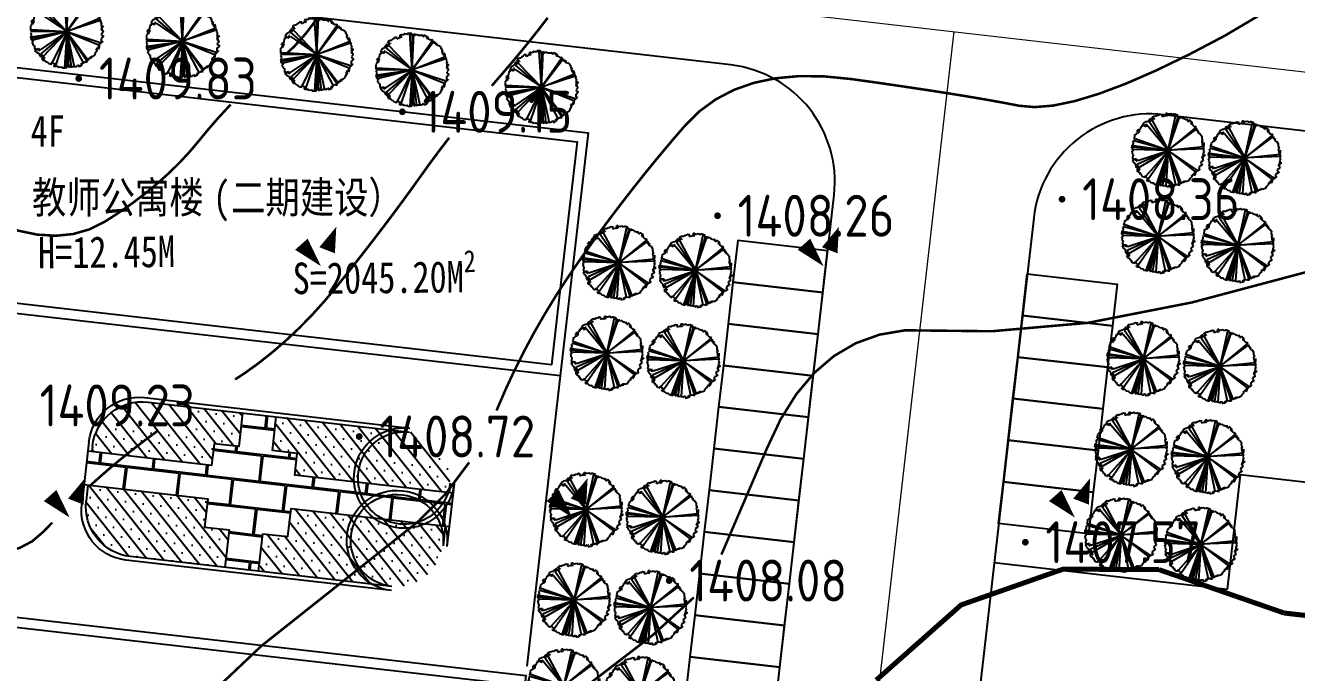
# Model space of a CAD drawing. Extents: x -2226 to 12369489, y -12501589 to 2275.
# Drawn here: x 5663888.2 to 5663964.1, y -6547785.6 to -6547747 of the extents above; entities that cross this region are included whole.
import ezdxf
from ezdxf.enums import TextEntityAlignment as Align

# ---------------------------------------------------------------- set-up
doc = ezdxf.new("R2010")
doc.units = 0
doc.header["$LTSCALE"] = 1000
doc.header["$MEASUREMENT"] = 0
doc.linetypes.add('DASHDOT2', pattern=[0.5, 0.25, -0.125, 0, -0.125])
doc.layers.get('0').update_dxf_attribs({"linetype": 'CONTINUOUS'})
for name, color, linetype in [('0-road', 33, 'CONTINUOUS'), ('0-tree', 93, 'CONTINUOUS'), ('DXPM', 7, 'CONTINUOUS'), ('PUB_TEXT', 7, 'CONTINUOUS'), ('停车位', 8, 'CONTINUOUS'), ('周边地形图', 8, 'CONTINUOUS'), ('建筑轮廓', 2, 'CONTINUOUS'), ('细线', 7, 'CONTINUOUS'), ('车行道', 5, 'CONTINUOUS')]:
    doc.layers.add(name, color=color, linetype=linetype)
doc.layers.add('道路红线', color=1, linetype='CONTINUOUS', lineweight=0)
doc.styles.add('HT', font='simhei.ttf', dxfattribs={"width": 0.8})
doc.styles.get("Standard").update_dxf_attribs({"font": 'GBENOR', "bigfont": 'GBCBIG'})

# ---------------------------------------------------------------- blocks, each defined once
blk = doc.blocks.new('gc090')
for points in [[(1.066664264448598, 1.447248345289473, 0, 1, 0), (0.5202711593830847, 0.0485314846702292, 1, 1, 0)], [(-1.015866279920209, 0.4106730617907255, 1, 0, 0), (0.1514897088177749, -0.9020290652614376, 0, 0, 0)]]:
    blk.add_lwpolyline(points, format="xyseb")
blk = doc.blocks.new('wqeqweq')
at = {"layer": '0-tree', "color": 76}
for p, q in [((163646.9273027864, -122104.0326682781), (163626.2766977856, -122207.2125553069)), ((163688.2285127876, -122042.1229255636), (163646.9273027864, -122104.0326682781)), ((163760.5069266234, -122042.1229255636), (163688.2285127876, -122042.1229255636)), ((163812.1347354591, -122021.4863446617), (163760.5069266234, -122042.1229255636)), ((163905.0637542964, -121938.9415297922), (163812.1347354591, -122021.4863446617)), ((163967.0155692982, -121938.9415297922), (163905.0637542964, -121938.9415297922)), ((164049.6205819687, -121835.7616427547), (163967.0155692982, -121907.9881671732)), ((163967.0155692982, -121907.9881671732), (163967.0155692982, -121938.9415297922)), ((164142.549600806, -121835.7616427547), (164049.6205819687, -121835.7616427547)), ((164183.8508108071, -121835.7616427547), (164142.549600806, -121835.7616427547)), ((164163.2002058068, -121856.3967149184), (164183.8508108071, -121835.7616427547)), ((164173.5268046409, -121928.6247480795), (164163.2002058068, -121856.3967149184)), ((164245.802625809, -121918.3064576286), (164173.5268046409, -121928.6247480795)), ((164266.4558234782, -121877.0332958203), (164245.802625809, -121918.3064576286)), ((164380.0354473157, -121835.7616427547), (164266.4558234782, -121877.0332958203)), ((164421.3366573162, -121680.9887947241), (164338.7342373141, -121701.6253756217)), ((164338.7342373141, -121701.6253756217), (164338.7342373141, -121784.1701904955)), ((164338.7342373141, -121784.1701904955), (164390.3594534814, -121784.1701904955)), ((164421.3366573162, -121856.3967149184), (164380.0354473157, -121835.7616427547)), ((164390.3594534814, -121784.1701904955), (164411.0100584817, -121753.2168278852)), ((164411.0100584817, -121753.2168278852), (164441.9872623171, -121815.1250618484)), ((164483.2884723181, -121701.6253756217), (164421.3366573162, -121680.9887947241)), ((164441.9872623171, -121815.1250618484), (164421.3366573162, -121825.4433523038)), ((164421.3366573162, -121825.4433523038), (164421.3366573162, -121856.3967149184)), ((164545.2428799883, -121691.3070851707), (164483.2884723181, -121701.6253756217)), ((164638.1718988256, -121629.3988512032), (164545.2428799883, -121691.3070851707)), ((164741.4275164969, -121650.0354321051), (164638.1718988256, -121629.3988512032)), ((164762.0781214977, -121680.9887947241), (164741.4275164969, -121650.0354321051)), ((164803.3793314994, -121608.7622702969), (164762.0781214977, -121680.9887947241)), ((164855.0071403344, -121598.4439798503), (164803.3793314994, -121608.7622702969)), ((164978.9107703382, -121598.4439798503), (164855.0071403344, -121598.4439798503)), ((165083.5171683241, -123762.9735811122), (164947.9361591717, -121608.7622702969)), ((164947.9361591717, -121608.7622702969), (164968.5867641726, -121650.0354321051)), ((164968.5867641726, -121650.0354321051), (165030.5385791739, -121660.3537225604)), ((165061.5157830093, -121608.7622702969), (164978.9107703382, -121598.4439798503)), ((165030.5385791739, -121660.3537225604), (165061.5157830093, -121691.3070851707)), ((165040.8651780085, -121639.7171416585), (165061.5157830093, -121608.7622702969)), ((165040.8651780085, -121691.3070851707), (165040.8651780085, -121639.7171416585)), ((165092.4929868447, -121680.9887947241), (165040.8651780085, -121691.3070851707)), ((165061.5157830093, -121691.3070851707), (165092.4929868447, -121691.3070851707)), ((165083.5171683241, -123762.9735811122), (165185.4220056814, -121629.3988512032)), ((165092.4929868447, -121691.3070851707), (165083.5171683241, -123762.9735811122)), ((166310.8968305589, -121990.532982047), (165083.5171683241, -123762.9735811122)), ((165083.5171683241, -123762.9735811122), (166383.1752443954, -122062.7595064699)), ((165123.4675980106, -121660.3537225604), (165092.4929868447, -121680.9887947241)), ((165154.444801846, -121691.3070851707), (165123.4675980106, -121660.3537225604)), ((165144.1182030114, -121732.580246979), (165154.444801846, -121691.3070851707)), ((165185.4220056814, -121629.3988512032), (165257.7004195173, -121680.9887947241)), ((165257.7004195173, -121680.9887947241), (165195.7460118466, -121701.6253756217)), ((165195.7460118466, -121701.6253756217), (165247.3738206827, -121711.943666077)), ((165247.3738206827, -121711.943666077), (165329.9788333538, -121670.6705042688)), ((165329.9788333538, -121670.6705042688), (165350.629438354, -121650.0354321051)), ((165350.629438354, -121650.0354321051), (165453.8824633576, -121701.6253756217)), ((165453.8824633576, -121701.6253756217), (165515.8368710278, -121701.6253756217)), ((165515.8368710278, -121701.6253756217), (165536.4874760281, -121701.6253756217)), ((165536.4874760281, -121701.6253756217), (165660.3936987007, -121701.6253756217)), ((165722.3455137021, -121753.2168278852), (165639.7430936999, -121680.9887947241)), ((165639.7430936999, -121680.9887947241), (165732.6721125372, -121753.2168278852)), ((165660.3936987007, -121701.6253756217), (165722.3455137021, -121753.2168278852)), ((165732.6721125372, -121753.2168278852), (165753.3227175375, -121773.8519000446)), ((165753.3227175375, -121773.8519000446), (165804.9505263737, -121773.8519000446)), ((165804.9505263737, -121773.8519000446), (165784.2973287034, -121691.3070851707)), ((165784.2973287034, -121691.3070851707), (165856.5757425399, -121711.943666077)), ((165856.5757425399, -121711.943666077), (165980.4819652126, -121773.8519000446)), ((166032.1097740482, -121897.6698767223), (165928.8541563763, -121794.4884809465)), ((165928.8541563763, -121794.4884809465), (165959.8313602118, -121877.0332958203)), ((165959.8313602118, -121877.0332958203), (166063.086977883, -121918.3064576286)), ((165980.4819652126, -121773.8519000446), (166032.1097740482, -121897.6698767223)), ((166063.086977883, -121918.3064576286), (166176.6666017211, -121980.2146915961)), ((166176.6666017211, -121980.2146915961), (166197.3172067214, -121959.5781106942)), ((166197.3172067214, -121959.5781106942), (166310.8968305589, -121990.532982047)), ((166300.5728243927, -122031.8046351127), (166228.2944105568, -121969.8964011451)), ((166228.2944105568, -121969.8964011451), (166228.2944105568, -122021.4863446617)), ((166228.2944105568, -122021.4863446617), (166310.8968305589, -122104.0326682781)), ((166331.5474355597, -122093.7143778228), (166300.5728243927, -122031.8046351127)), ((166310.8968305589, -122104.0326682781), (166434.8030532311, -122186.5774831476)), ((166465.7802570659, -122165.9409022413), (166331.5474355597, -122093.7143778228)), ((166383.1752443954, -122062.7595064699), (166383.1752443954, -122145.3043213438)), ((166383.1752443954, -122145.3043213438), (166465.7802570659, -122186.5774831476)), ((163140.9784059318, -122867.5725830315), (163120.3278009309, -122991.3890509666)), ((163244.234023603, -122805.6643490596), (163140.9784059318, -122826.2994212189)), ((163140.9784059318, -122826.2994212189), (163140.9784059318, -122867.5725830315)), ((163244.234023603, -122712.8012437348), (163192.6062147674, -122712.8012437348)), ((163192.6062147674, -122712.8012437348), (163244.234023603, -122805.6643490596)), ((163202.932813602, -122743.7546063494), (163306.1858386049, -122671.5280819266)), ((163223.5834186022, -122681.8463723819), (163202.932813602, -122743.7546063494)), ((163275.2112274384, -122578.6649766018), (163223.5834186022, -122578.6649766018)), ((163223.5834186022, -122578.6649766018), (163223.5834186022, -122681.8463723819)), ((163244.234023603, -122774.7094777067), (163244.234023603, -122712.8012437348)), ((163316.512437439, -122516.7567426386), (163275.2112274384, -122578.6649766018)), ((163306.1858386049, -122671.5280819266), (163326.8364436057, -122754.0728968004)), ((163399.1148574422, -122475.4835808304), (163316.512437439, -122516.7567426386)), ((163326.8364436057, -122754.0728968004), (163409.4414562768, -122774.7094777067)), ((163430.092061277, -122465.1652903794), (163399.1148574422, -122475.4835808304)), ((163409.4414562768, -122774.7094777067), (163450.7426662779, -122702.4829532838)), ((163450.7426662779, -122650.891501029), (163419.7654624425, -122630.2564288609)), ((163419.7654624425, -122630.2564288609), (163440.4186601116, -122712.8012437348)), ((163492.0438762789, -122351.6671128909), (163430.092061277, -122465.1652903794)), ((163440.4186601116, -122712.8012437348), (163512.6944812797, -122702.4829532838)), ((163450.7426662779, -122702.4829532838), (163450.7426662779, -122650.891501029)), ((163533.3476789483, -122269.1222980214), (163492.0438762789, -122351.6671128909)), ((163512.6944812797, -122372.3021850503), (163584.9728951157, -122331.030531989)), ((163553.9982839491, -122434.2119277648), (163512.6944812797, -122372.3021850503)), ((163512.6944812797, -122702.4829532838), (165083.5171683241, -123762.9735811122)), ((163584.9728951157, -122258.8040075661), (163533.3476789483, -122269.1222980214)), ((163533.3476789483, -122454.8485086667), (163646.9273027864, -122279.4405884724)), ((165083.5171683241, -123762.9735811122), (163533.3476789483, -122454.8485086667)), ((163584.9728951157, -122392.9387659566), (163553.9982839491, -122434.2119277648)), ((163584.9728951157, -122331.030531989), (163584.9728951157, -122258.8040075661)), ((163595.2994939508, -122361.9854033462), (163584.9728951157, -122392.9387659566)), ((163646.9273027864, -122351.6671128909), (163595.2994939508, -122361.9854033462)), ((163626.2766977856, -122207.2125553069), (163646.9273027864, -122165.9409022413)), ((163646.9273027864, -122165.9409022413), (163708.8791177878, -122176.2591926967)), ((163646.9273027864, -122279.4405884724), (165083.5171683241, -123762.9735811122)), ((163729.5297227881, -122289.7573701808), (163646.9273027864, -122351.6671128909)), ((163760.5069266234, -122227.8491362132), (163657.2513089521, -122238.1674266642)), ((163657.2513089521, -122238.1674266642), (163657.2513089521, -122269.1222980214)), ((163657.2513089521, -122269.1222980214), (163657.2513089521, -122289.7573701808)), ((163657.2513089521, -122289.7573701808), (163729.5297227881, -122289.7573701808)), ((163708.8791177878, -122176.2591926967), (163770.833525458, -122186.5774831476)), ((163770.833525458, -122186.5774831476), (163760.5069266234, -122227.8491362132)), ((166434.8030532311, -122186.5774831476), (166527.7320720678, -122279.4405884724)), ((166486.4308620673, -122196.894264856), (166465.7802570659, -122165.9409022413)), ((166465.7802570659, -122186.5774831476), (166558.7092759032, -122248.4857171151)), ((166569.0332820689, -122217.5308457623), (166486.4308620673, -122196.894264856)), ((166527.7320720678, -122279.4405884724), (166600.0104859043, -122310.3939510871)), ((166558.7092759032, -122248.4857171151), (166569.0332820689, -122217.5308457623)), ((166600.0104859043, -122310.3939510871), (166630.9876897396, -122289.7573701808)), ((166630.9876897396, -122289.7573701808), (166775.544517412, -122403.2570564075)), ((166775.544517412, -122403.2570564075), (166806.5191285785, -122527.0750330895)), ((166806.5191285785, -122527.0750330895), (166909.7747462504, -122692.1646628328)), ((166909.7747462504, -122692.1646628328), (166858.1469374142, -122671.5280819266)), ((166858.1469374142, -122671.5280819266), (166858.1469374142, -122692.1646628328)), ((166858.1469374142, -122692.1646628328), (166899.4481474152, -122795.3460586086)), ((166899.4481474152, -122795.3460586086), (166920.098752416, -122815.9811307679)), ((166920.098752416, -122815.9811307679), (166982.0531600863, -122754.0728968004)), ((166971.7265612522, -122898.5259456418), (166930.4253512507, -122785.0277681576)), ((167044.0049750882, -122970.7539788029), (166971.7265612522, -122898.5259456418)), ((166982.0531600863, -122754.0728968004), (167013.0277712534, -122805.6643490596)), ((167013.0277712534, -122805.6643490596), (167033.6809689225, -122877.8908734781)), ((167033.6809689225, -122877.8908734781), (167044.0049750882, -123001.7073414132)), ((162996.4215782588, -123362.8414722614), (162893.1685532563, -123476.3411584881)), ((162893.1685532563, -123476.3411584881), (162924.1431644229, -123507.296029841)), ((162924.1431644229, -123507.296029841), (162924.1431644229, -123631.1124977804)), ((162924.1431644229, -123631.1124977804), (162924.1431644229, -123703.3390222033)), ((162924.1431644229, -123703.3390222033), (162986.0975720931, -123641.4307882314)), ((162996.4215782588, -123115.2070276486), (162975.7709732585, -123208.0701329691)), ((162975.7709732585, -123208.0701329691), (162986.0975720931, -123177.1152616118)), ((163017.0721832596, -123269.9783669366), (162975.7709732585, -123321.5698191958)), ((162975.7709732585, -123321.5698191958), (162996.4215782588, -123362.8414722614)), ((162986.0975720931, -123177.1152616118), (163161.6290109326, -123135.8436085462)), ((162986.0975720931, -123641.4307882314), (165083.5171683241, -123762.9735811122)), ((163120.3278009309, -123032.6622127748), (162996.4215782588, -123115.2070276486)), ((163048.0493870944, -123352.5231818104), (163017.0721832596, -123269.9783669366)), ((163161.6290109326, -123135.8436085462), (163037.7253809288, -123166.7969711608)), ((163037.7253809288, -123166.7969711608), (163110.0012020963, -123208.0701329691)), ((163058.375985929, -123259.6600764856), (163048.0493870944, -123352.5231818104)), ((163099.6771959306, -123239.0250043263), (163058.375985929, -123239.0250043263)), ((163058.375985929, -123239.0250043263), (163058.375985929, -123259.6600764856)), ((163110.0012020963, -123208.0701329691), (163099.6771959306, -123239.0250043263)), ((163120.3278009309, -122991.3890509666), (163120.3278009309, -123032.6622127748)), ((165083.5171683241, -123762.9735811122), (167044.0049750882, -122970.7539788029)), ((167147.2605927601, -123084.252156287), (165083.5171683241, -123762.9735811122)), ((167044.0049750882, -123001.7073414132), (167064.655580089, -123084.252156287)), ((167064.655580089, -123084.252156287), (167126.6099877593, -123094.570446738)), ((167126.6099877593, -123104.8887371933), (167085.3061850898, -123197.7518425181)), ((167085.3061850898, -123197.7518425181), (167126.6099877593, -123228.706713871)), ((167126.6099877593, -123094.570446738), (167147.2605927601, -123084.252156287)), ((167126.6099877593, -123228.706713871), (167167.9111977608, -123249.3417860303)), ((167167.9111977608, -123249.3417860303), (167136.9339939255, -123373.1597627167)), ((167136.9339939255, -123373.1597627167), (167157.5845989263, -123424.749706229)), ((167167.9111977608, -123538.24939246), (167136.9339939255, -123662.0673691377)), ((167136.9339939255, -123662.0673691377), (167167.9111977608, -123672.3856595887)), ((167157.5845989263, -123424.749706229), (167167.9111977608, -123538.24939246)), ((167281.4908215979, -123445.3862871352), (167167.9111977608, -123589.8408447148)), ((167167.9111977608, -123672.3856595887), (167178.2377965949, -123558.8859733619)), ((167167.9111977608, -123589.8408447148), (167188.5618027611, -123672.3856595887)), ((167178.2377965949, -123455.7045775862), (167281.4908215979, -123445.3862871352)), ((167178.2377965949, -123558.8859733619), (167178.2377965949, -123455.7045775862)), ((167188.5618027611, -123672.3856595887), (167260.8402165976, -123796.2021275281)), ((162893.1685532563, -123837.475289332), (162934.4697632575, -123878.7469423976)), ((162955.1203682577, -124095.4280244001), (162913.8191582566, -124064.4731530428)), ((162913.8191582566, -124064.4731530428), (162934.4697632575, -124157.3362583676)), ((162934.4697632575, -123878.7469423976), (162965.4469670928, -123950.9749755631)), ((162934.4697632575, -124157.3362583676), (162944.7937694231, -124250.1993636924)), ((162955.1203682577, -123785.8838370728), (162944.7937694231, -123754.9304744581)), ((162955.1203682577, -124023.2014999816), (162944.7937694231, -124074.7914434982)), ((162944.7937694231, -124074.7914434982), (162975.7709732585, -124074.7914434982)), ((162944.7937694231, -124250.1993636924), (163017.0721832596, -124260.5176541434)), ((165083.5171683241, -123762.9735811122), (162955.1203682577, -123785.8838370728)), ((165083.5171683241, -123762.9735811122), (162955.1203682577, -124188.2911297249)), ((162965.4469670928, -123950.9749755631), (162955.1203682577, -123992.2466286243)), ((162955.1203682577, -123992.2466286243), (162955.1203682577, -124023.2014999816)), ((162955.1203682577, -124147.0179679167), (162955.1203682577, -124095.4280244001)), ((162955.1203682577, -124188.2911297249), (162955.1203682577, -124147.0179679167)), ((162975.7709732585, -124074.7914434982), (165083.5171683241, -123762.9735811122)), ((163027.3987820942, -124384.3356308254), (162996.4215782588, -124404.9707029848)), ((162996.4215782588, -124404.9707029848), (163058.375985929, -124487.5155178586)), ((163017.0721832596, -124260.5176541434), (163079.0265909298, -124281.1542350497)), ((163058.375985929, -124394.6524125338), (163027.3987820942, -124384.3356308254)), ((163089.3505970956, -124291.4725255006), (163048.0493870944, -124301.790815956)), ((163048.0493870944, -124301.790815956), (163058.375985929, -124394.6524125338)), ((165040.5877624735, -123787.6128560634), (163064.9665493835, -124290.4782641464)), ((163079.0265909298, -124281.1542350497), (163089.3505970956, -124291.4725255006)), ((163512.6944812797, -124848.651157445), (165083.5171683241, -123788.1605296166)), ((165083.5171683241, -123788.1605296166), (163533.3476789483, -125096.2856020622)), ((163646.9273027864, -125271.6935222564), (165083.5171683241, -123788.1605296166)), ((165105.8193031917, -123778.2993881646), (164211.1982786724, -125622.1397207195)), ((165077.8625582167, -123824.8622014307), (164425.5341876996, -125733.8877568214)), ((165083.5171683241, -123788.1605296166), (164947.9361591717, -125942.3718404319)), ((165092.4929868447, -125859.8270255581), (165083.5171683241, -123788.1605296166)), ((165083.5171683241, -123788.1605296166), (165185.4220056814, -125921.7352595256)), ((166310.8968305589, -125560.6011286818), (165083.5171683241, -123788.1605296166)), ((165083.5171683241, -123788.1605296166), (166383.1752443954, -125488.3746042589)), ((167147.2605927601, -124466.8819544418), (165083.5171683241, -123788.1605296166)), ((165083.5171683241, -123788.1605296166), (167044.0049750882, -124580.380131926)), ((165087.1806089854, -123778.2993881646), (165534.4911212447, -125864.2612199739)), ((165087.1806089854, -123796.9248152196), (166056.3538176588, -125631.4531886182)), ((165087.1806089854, -123806.2367743714), (165338.793906424, -125882.8851382906)), ((167136.9339939255, -124446.243864793), (167095.6327839244, -124425.6072838911)), ((167095.6327839244, -124425.6072838911), (167095.6327839244, -124487.5155178586)), ((167167.9111977608, -124167.6545488229), (167136.9339939255, -124177.9728392695)), ((167136.9339939255, -124177.9728392695), (167136.9339939255, -124343.0624690172)), ((167136.9339939255, -124343.0624690172), (167157.5845989263, -124343.0624690172)), ((167178.2377965949, -124415.2889934401), (167136.9339939255, -124446.243864793)), ((167260.8402165976, -123796.2021275281), (167157.5845989263, -123889.0652328486)), ((167157.5845989263, -123889.0652328486), (167167.9111977608, -123992.2466286243)), ((167157.5845989263, -124343.0624690172), (167219.5390065965, -124312.10759766)), ((167167.9111977608, -123992.2466286243), (167260.8402165976, -124012.8832095262)), ((167260.8402165976, -124085.1097339491), (167167.9111977608, -124167.6545488229)), ((167219.5390065965, -124312.10759766), (167178.2377965949, -124415.2889934401)), ((167260.8402165976, -124012.8832095262), (167260.8402165976, -124085.1097339491)), ((163058.375985929, -124487.5155178586), (163068.6999920953, -124570.0603327281)), ((163068.6999920953, -124570.0603327281), (163099.6771959306, -124570.0603327281)), ((163099.6771959306, -124570.0603327281), (163140.9784059318, -124601.0152040853)), ((163140.9784059318, -124601.0152040853), (163151.3050047658, -124642.2883658935)), ((163151.3050047658, -124642.2883658935), (163151.3050047658, -124735.1514712183)), ((163151.3050047658, -124735.1514712183), (163161.6290109326, -124817.6962860878)), ((163161.6290109326, -124817.6962860878), (163357.8136474406, -124807.3779956368)), ((163223.5834186022, -124869.287738347), (163202.932813602, -124807.3795043794)), ((163202.932813602, -124807.3795043794), (163306.1858386049, -124879.6060288023)), ((163223.5834186022, -124972.4691341271), (163223.5834186022, -124869.287738347)), ((163275.2112274384, -124972.4691341271), (163223.5834186022, -124972.4691341271)), ((163316.512437439, -125034.3773680903), (163275.2112274384, -124972.4691341271)), ((163306.1858386049, -124879.6060288023), (163326.8364436057, -124797.0612139284)), ((163399.1148574422, -125075.6505298985), (163316.512437439, -125034.3773680903)), ((163326.8364436057, -124797.0612139284), (163409.4414562768, -124776.4246330222)), ((163357.8136474406, -124807.3779956368), (163337.1630424403, -124879.6045200597)), ((163430.092061277, -125085.9688203494), (163399.1148574422, -125075.6505298985)), ((163409.4414562768, -124776.4246330222), (163450.7426662779, -124848.651157445)), ((163419.7654624425, -124920.8776818679), (163440.4186601116, -124838.3328669941)), ((163450.7426662779, -124900.2426096998), (163419.7654624425, -124920.8776818679)), ((163492.0438762789, -125199.4669978379), (163430.092061277, -125085.9688203494)), ((163440.4186601116, -124838.3328669941), (163512.6944812797, -124848.651157445)), ((163450.7426662779, -124848.651157445), (163450.7426662779, -124900.2426096998)), ((163553.9982839491, -125116.9221829641), (163512.6944812797, -125178.8319256742)), ((163512.6944812797, -125178.8319256742), (163584.9728951157, -125220.1035787398)), ((163533.3476789483, -125096.2856020622), (163646.9273027864, -125271.6935222564)), ((163584.9728951157, -125158.1953447723), (163553.9982839491, -125116.9221829641)), ((163595.2994939508, -125189.1487073826), (163584.9728951157, -125158.1953447723)), ((163646.9273027864, -125199.4669978379), (163595.2994939508, -125189.1487073826)), ((166630.9876897396, -125261.376740548), (166775.544517412, -125147.8770543213)), ((166775.544517412, -125147.8770543213), (166806.5191285785, -125024.0590776393)), ((166806.5191285785, -125024.0590776393), (166909.7747462504, -124858.969447896)), ((166858.1469374142, -124858.969447896), (166899.4481474152, -124755.7880521202)), ((166909.7747462504, -124858.969447896), (166858.1469374142, -124879.6060288023)), ((166858.1469374142, -124879.6060288023), (166858.1469374142, -124858.969447896)), ((166899.4481474152, -124755.7880521202), (166920.098752416, -124735.1529799609)), ((166920.098752416, -124735.1529799609), (166982.0531600863, -124797.0612139284)), ((166971.7265612522, -124652.608165087), (166930.4253512507, -124766.1063425712)), ((167044.0049750882, -124580.380131926), (166971.7265612522, -124652.608165087)), ((166982.0531600863, -124797.0612139284), (167013.0277712534, -124745.4697616693)), ((167013.0277712534, -124745.4697616693), (167033.6809689225, -124673.2432372508)), ((167033.6809689225, -124673.2432372508), (167044.0049750882, -124549.4267693157)), ((167044.0049750882, -124549.4267693157), (167064.655580089, -124466.8819544418)), ((167064.655580089, -124466.8819544418), (167126.6099877593, -124456.5636639909)), ((167126.6099877593, -124456.5636639909), (167147.2605927601, -124466.8819544418)), ((163533.3476789483, -125282.0118127074), (163492.0438762789, -125199.4669978379)), ((163584.9728951157, -125292.3301031627), (163533.3476789483, -125282.0118127074)), ((163584.9728951157, -125220.1035787398), (163584.9728951157, -125292.3301031627)), ((163646.9273027864, -125447.1014424507), (163626.2766977856, -125343.9215554219)), ((163626.2766977856, -125343.9215554219), (163646.9273027864, -125385.1932084875)), ((163729.5297227881, -125261.376740548), (163646.9273027864, -125199.4669978379)), ((163646.9273027864, -125385.1932084875), (163708.8791177878, -125374.8749180322)), ((163688.2285127876, -125509.0111851652), (163646.9273027864, -125447.1014424507)), ((163657.2513089521, -125282.0118127074), (163657.2513089521, -125261.376740548)), ((163657.2513089521, -125261.376740548), (163729.5297227881, -125261.376740548)), ((163657.2513089521, -125312.9666840646), (163657.2513089521, -125282.0118127074)), ((163760.5069266234, -125323.2849745156), (163657.2513089521, -125312.9666840646)), ((163760.5069266234, -125509.0111851652), (163688.2285127876, -125509.0111851652)), ((163708.8791177878, -125374.8749180322), (163770.833525458, -125364.5566275812)), ((163770.833525458, -125364.5566275812), (163760.5069266234, -125323.2849745156)), ((163812.1347354591, -125529.6477660671), (163760.5069266234, -125509.0111851652)), ((163905.0637542964, -125612.1925809366), (163812.1347354591, -125529.6477660671)), ((163967.0155692982, -125612.1925809366), (163905.0637542964, -125612.1925809366)), ((163967.0155692982, -125643.1459435556), (163967.0155692982, -125612.1925809366)), ((164049.6205819687, -125715.3724679741), (163967.0155692982, -125643.1459435556)), ((164142.549600806, -125715.3724679741), (164049.6205819687, -125715.3724679741)), ((164183.8508108071, -125715.3724679741), (164142.549600806, -125715.3724679741)), ((164173.5268046409, -125622.5093626493), (164163.2002058068, -125694.7373958104)), ((164163.2002058068, -125694.7373958104), (164183.8508108071, -125715.3724679741)), ((164245.802625809, -125632.8276531003), (164173.5268046409, -125622.5093626493)), ((164266.4558234782, -125674.1008149085), (164245.802625809, -125632.8276531003)), ((164380.0354473157, -125715.3724679741), (164266.4558234782, -125674.1008149085)), ((164338.7342373141, -125849.5087351071), (164338.7342373141, -125766.9639202333)), ((164338.7342373141, -125766.9639202333), (164390.3594534814, -125766.9639202333)), ((164421.3366573162, -125870.1453160047), (164338.7342373141, -125849.5087351071)), ((164421.3366573162, -125694.7373958104), (164380.0354473157, -125715.3724679741)), ((164390.3594534814, -125766.9639202333), (164411.0100584817, -125797.9172828436)), ((164411.0100584817, -125797.9172828436), (164441.9872623171, -125736.0090488804)), ((164421.3366573162, -125725.6907584251), (164421.3366573162, -125694.7373958104)), ((164441.9872623171, -125736.0090488804), (164421.3366573162, -125725.6907584251)), ((164483.2884723181, -125849.5087351071), (164421.3366573162, -125870.1453160047)), ((164545.2428799883, -125859.8270255581), (164483.2884723181, -125849.5087351071)), ((164638.1718988256, -125921.7352595256), (164545.2428799883, -125859.8270255581)), ((164741.4275164969, -125901.0986786237), (164638.1718988256, -125921.7352595256)), ((164762.0781214977, -125870.1453160047), (164741.4275164969, -125901.0986786237)), ((164803.3793314994, -125942.3718404319), (164762.0781214977, -125870.1453160047)), ((164855.0071403344, -125952.6901308785), (164803.3793314994, -125942.3718404319)), ((164947.9361591717, -125942.3718404319), (164968.5867641726, -125901.0986786237)), ((164968.5867641726, -125901.0986786237), (165030.5385791739, -125890.7803881684)), ((165061.5157830093, -125942.3718404319), (164978.9107703382, -125952.6901308785)), ((165030.5385791739, -125890.7803881684), (165061.5157830093, -125859.8270255581)), ((165092.4929868447, -125870.1453160047), (165040.8651780085, -125859.8270255581)), ((165040.8651780085, -125859.8270255581), (165040.8651780085, -125911.4169690703)), ((165040.8651780085, -125911.4169690703), (165061.5157830093, -125942.3718404319)), ((165061.5157830093, -125859.8270255581), (165092.4929868447, -125859.8270255581)), ((165123.4675980106, -125890.7803881684), (165092.4929868447, -125870.1453160047)), ((165154.444801846, -125859.8270255581), (165123.4675980106, -125890.7803881684)), ((165144.1182030114, -125818.5538637499), (165154.444801846, -125859.8270255581)), ((165185.4220056814, -125921.7352595256), (165257.7004195173, -125870.1453160047)), ((165195.7460118466, -125849.5087351071), (165247.3738206827, -125839.1904446518)), ((165257.7004195173, -125870.1453160047), (165195.7460118466, -125849.5087351071)), ((165247.3738206827, -125839.1904446518), (165329.9788333538, -125880.46360646)), ((165329.9788333538, -125880.46360646), (165350.629438354, -125901.0986786237)), ((165350.629438354, -125901.0986786237), (165453.8824633576, -125849.5087351071)), ((165453.8824633576, -125849.5087351071), (165515.8368710278, -125849.5087351071)), ((165515.8368710278, -125849.5087351071), (165536.4874760281, -125849.5087351071)), ((165536.4874760281, -125849.5087351071), (165660.3936987007, -125849.5087351071)), ((165722.3455137021, -125797.9172828436), (165639.7430936999, -125870.1453160047)), ((165639.7430936999, -125870.1453160047), (165732.6721125372, -125797.9172828436)), ((165660.3936987007, -125849.5087351071), (165722.3455137021, -125797.9172828436)), ((165732.6721125372, -125797.9172828436), (165753.3227175375, -125777.2822106842)), ((165753.3227175375, -125777.2822106842), (165804.9505263737, -125777.2822106842)), ((165804.9505263737, -125777.2822106842), (165784.2973287034, -125859.8270255581)), ((165784.2973287034, -125859.8270255581), (165856.5757425399, -125839.1904446518)), ((165856.5757425399, -125839.1904446518), (165980.4819652126, -125777.2822106842)), ((166032.1097740482, -125653.4642340066), (165928.8541563763, -125756.6456297823)), ((165928.8541563763, -125756.6456297823), (165959.8313602118, -125674.1008149085)), ((165959.8313602118, -125674.1008149085), (166063.086977883, -125632.8276531003)), ((165980.4819652126, -125777.2822106842), (166032.1097740482, -125653.4642340066)), ((166063.086977883, -125632.8276531003), (166176.6666017211, -125570.9194191327)), ((166176.6666017211, -125570.9194191327), (166197.3172067214, -125591.5560000347)), ((166197.3172067214, -125591.5560000347), (166310.8968305589, -125560.6011286818)), ((166228.2944105568, -125529.6477660671), (166310.8968305589, -125447.1014424507)), ((166300.5728243927, -125519.3294756162), (166228.2944105568, -125581.2377095837)), ((166228.2944105568, -125581.2377095837), (166228.2944105568, -125529.6477660671)), ((166331.5474355597, -125457.419732906), (166300.5728243927, -125519.3294756162)), ((166310.8968305589, -125447.1014424507), (166434.8030532311, -125364.5566275812)), ((166465.7802570659, -125385.1932084875), (166331.5474355597, -125457.419732906)), ((166383.1752443954, -125405.8297893851), (166465.7802570659, -125364.5566275812)), ((166383.1752443954, -125488.3746042589), (166383.1752443954, -125405.8297893851)), ((166434.8030532311, -125364.5566275812), (166527.7320720678, -125271.6935222564)), ((166465.7802570659, -125364.5566275812), (166558.7092759032, -125302.6483936137)), ((166486.4308620673, -125354.2398458728), (166465.7802570659, -125385.1932084875)), ((166569.0332820689, -125333.6032649666), (166486.4308620673, -125354.2398458728)), ((166527.7320720678, -125271.6935222564), (166600.0104859043, -125240.7401596418)), ((166558.7092759032, -125302.6483936137), (166569.0332820689, -125333.6032649666)), ((166600.0104859043, -125240.7401596418), (166630.9876897396, -125261.376740548)), ((164978.9107703382, -125952.6901308785), (164855.0071403344, -125952.6901308785))]:
    blk.add_line(p, q, dxfattribs=at)
for centre, radius in [((165068.544507448, -123731.7380836411), 75.07916482772126), ((165077.8625582167, -123768.9874290041), 85.85817349985658), ((165055.9778429865, -123786.79511759), 34.94139404797555), ((165105.8193031917, -123778.2993881646), 75.1199433496623), ((165083.0297466368, -123766.5206349007), 42.83945055427304)]:
    blk.add_circle(centre, radius, dxfattribs=at)
blk = doc.blocks.new('sdfasdfasddsdds')
at = {"layer": 'DXPM'}
h = blk.add_hatch(dxfattribs=at)
h.set_pattern_fill('SACNCR', color=60, scale=7999.999999999999, angle=-6.548838494753804, style=0)
h.set_pattern_definition([(38.45116150524619, (-946502002.2594559, -4490794054.68211), (-466.3854909122812, 587.3538744798662), []), (38.45116150524619, (-946501475.3897712, -4490794115.166302), (-466.3854909122812, 587.3538744798662), [0, -750])])
edge = h.paths.add_edge_path()
edge.add_line((6282702.659023867, -5411255.012252362), (6274745.948358594, -5410341.58863232))
edge.add_arc((6274431.170122235, -5413083.579635347), 2759.999999776482, 83.45116151249631, 173.4504833970743)
edge.add_line((6271689.182844997, -5412768.768945659), (6271624.1534641, -5413335.171998622))
edge.add_line((6271624.153464098, -5413335.171998629), (6280832.649333517, -5414392.299498082))
edge.add_line((6280832.649333517, -5414392.299498082), (6280981.479839793, -5413095.856918543))
edge.add_line((6280981.479839793, -5413095.856918543), (6282471.692341422, -5413266.932047189))
edge.add_line((6282471.692341424, -5413266.932047189), (6282702.659023869, -5411255.012252362))
edge = h.paths.add_edge_path()
edge.add_line((6281901.441912607, -5418234.307052064), (6280411.22941092, -5418063.231923411))
edge.add_line((6280411.229410921, -5418063.231923411), (6280604.549161858, -5416379.249500387))
edge.add_line((6280604.549161856, -5416379.249500395), (6271396.029776681, -5415322.119301353))
edge.add_line((6271396.029776682, -5415322.119301353), (6271260.310312985, -5416504.229872724))
edge.add_arc((6274002.297590503, -5416819.040561507), 2760.000000027979, 173.450483416408, 263.4511615040378)
edge.add_line((6273687.519353795, -5419561.03156448), (6281644.274228077, -5420474.460261554))
edge.add_line((6281644.274228076, -5420474.460261554), (6281901.441912606, -5418234.307052064))
h = blk.add_hatch(dxfattribs=at)
h.set_pattern_fill('AR-B816C', color=8, scale=200, angle=-6.548838494753804, style=0)
h.set_pattern_definition([(353.4511615052462, (0, 0), (1772.040139097197, 1407.079864623322), [3124.999999999999, -74.99999999999997]), (353.4511615052462, (-1581.006245427278, 256.9907623241374), (1772.040139097197, 1407.079864623322), [3124.999999999999, -74.99999999999997]), (83.45116150524619, (0, 0), (-1407.079864623321, 1772.040139097197), [-1675, 1525]), (83.45116150524619, (-74.51062508719966, 8.553756432981459), (-1407.079864623321, 1772.040139097197), [-1675, 1525])])
h.paths.add_polyline_path([(6285761.792542974, -5414958.16094922), (6285910.62304925, -5413661.718369679), (6284420.410547565, -5413490.643241026), (6284651.377229845, -5411478.723447635), (6282664.427227509, -5411250.62327617), (6282433.460545239, -5413262.543069481), (6280943.248043437, -5413091.467940815), (6280794.417537163, -5414387.910520355), (6271347.487667636, -5413303.411000336), (6271119.363980239, -5415290.358303062), (6280566.317365614, -5416374.86052268), (6280372.997614681, -5418058.842945697), (6281863.210116426, -5418229.918074355), (6281606.042431932, -5420470.071284019), (6283592.992434252, -5420698.171455609), (6283850.160118748, -5418458.018245902), (6285340.372620493, -5418629.093374562), (6285533.692371428, -5416945.110951546), (6292922.827436666, -5417793.377377334), (6293150.927608072, -5415806.427374993)])
at = {"layer": 'DXPM', "true_color": 0xa115b7}
h = blk.add_hatch(dxfattribs=at)
h.set_pattern_fill('SACNCR', color=202, scale=7999.999999999999, angle=-6.548838494753804, style=0)
h.set_pattern_definition([(38.45116150524619, (0, 0), (-466.3854909122812, 587.3538744798661), []), (38.45116150524619, (526.8696847923945, -60.4841920244483), (-466.3854909122812, 587.3538744798661), [0, -749.9999999999999])])
h.paths.add_polyline_path([(6290311.865792841, -5412128.542723542), (6284651.377229845, -5411478.723447634), (6284420.410547564, -5413490.643241026), (6285910.623049251, -5413661.71836968), (6285761.792542974, -5414958.16094922), (6292912.493607794, -5415779.055354395), (6292950.140539158, -5415451.117984152, 0.4142135623645905)])
h.paths.add_polyline_path([(6292576.056258337, -5418709.715985527), (6292684.393436389, -5417766.005356737), (6285533.692371427, -5416945.110951546), (6285340.372620493, -5418629.093374562), (6283850.160118749, -5418458.018245902), (6283592.992434253, -5420698.171455607), (6289253.480997442, -5421347.990731901, 0.4142135624000856)])
at = {"layer": 'DXPM', "color": 42, "elevation": 1400702, "flags": 128}
for points in [[(6282433.460545239, -5413262.543069481), (6282664.427227472, -5411250.623276505)], [(6284420.410547565, -5413490.643241027), (6284651.377229798, -5411478.723448051)], [(6271347.487667636, -5413303.411000336), (6280794.417537161, -5414387.910520354), (6280943.248043437, -5413091.467940815), (6282433.460545239, -5413262.543069481)], [(6284420.410547565, -5413490.643241027), (6285910.623049251, -5413661.71836968), (6285761.792542974, -5414958.16094922), (6293150.927608072, -5415806.427374993)], [(6281863.210116425, -5418229.918074355), (6280372.997614679, -5418058.842945696), (6280566.317365614, -5416374.86052268), (6271119.363980238, -5415290.358303062)], [(6292922.827436666, -5417793.377377334), (6285533.692371427, -5416945.110951546), (6285340.372620492, -5418629.093374562), (6283850.160118748, -5418458.018245902)], [(6281606.042431952, -5420470.071283852), (6281863.210116425, -5418229.918074355)], [(6283592.992434277, -5420698.171455398), (6283850.160118748, -5418458.018245902)]]:
    blk.add_lwpolyline(points, dxfattribs=at)
at = {"layer": '细线', "color": 0, "ltscale": 0.9}
blk.add_line((6271650.951048757, -5412764.379967944, 1400702), (6271585.921667865, -5413330.783020915, 1400702), dxfattribs=at)
at = {"layer": '细线', "color": 62, "ltscale": 0.9}
blk.add_line((6271357.797980528, -5415317.730323648, 1400702), (6271222.078516803, -5416499.840895008, 1400702), dxfattribs=at)
at = {"layer": '细线', "color": 62, "ltscale": 0.9, "elevation": 1400702}
for points in [[(6290311.865792841, -5412128.542723542), (6274707.6488719, -5410337.191883799)], [(6290577.671813667, -5411917.480742936), (6274735.020892511, -5410098.757883298)], [(6271412.517372454, -5412737.005126142), (6270983.644840384, -5416472.466053194)], [(6273649.16738456, -5419556.628791007), (6289253.480997442, -5421347.990731901)], [(6273621.86311807, -5419795.070569639), (6289464.542977226, -5421613.796752681)]]:
    blk.add_lwpolyline(points, dxfattribs=at)
at = {"layer": '细线', "color": 62}
for points in [[(6292950.140539158, -5415451.117984152, 0.4142135623645905), (6290311.865792841, -5412128.542723542, 0.4142135623645905)], [(6293215.946560109, -5415240.05600356, 0.4142135623768507), (6290577.671813667, -5411917.480742936, 0.4142135623768507)], [(6289253.480997442, -5421347.990731901, 0.4142135624000855), (6292576.056258337, -5418709.715985527, 0.4142135624000855)], [(6289464.542977226, -5421613.796752681, 0.4142135623938702), (6292787.118238057, -5418975.522006301, 0.4142135623938702)]]:
    blk.add_lwpolyline(points, format="xyb", dxfattribs=at)
at = {"layer": '细线', "color": 62, "elevation": 1400702}
blk.add_lwpolyline([(6293215.946560109, -5415240.05600356), (6292787.118238057, -5418975.522006301)], dxfattribs=at)
at = {"layer": '细线', "color": 7, "elevation": 1400702}
for points in [[(6292950.140539158, -5415451.117984152), (6292912.493607794, -5415779.055354395)], [(6292684.393436389, -5417766.005356736), (6292576.056258337, -5418709.715985527)]]:
    blk.add_lwpolyline(points, dxfattribs=at)
at = {"layer": '细线', "color": 62, "ltscale": 0.9}
for centre, radius, start, end in [((6274392.938326281, -5413079.190657665, 1400702), 3000, 83.45116150463684, 173.4504833924296), ((6274392.938326281, -5413079.190657665, 1400702), 2759.999999999999, 83.45116150463684, 173.4504833924296), ((6273964.065794212, -5416814.651584717, 1400702), 3000, 173.4504833924296, 263.4511615046368), ((6273964.065794212, -5416814.651584717, 1400702), 2759.999999999999, 173.4504833924296, 263.4511615046368)]:
    blk.add_arc(centre, radius, start, end, dxfattribs=at)

msp = doc.modelspace()

# ---------------------------------------------------------------- linework, layer by layer
at = {"color": 7}
msp.add_lwpolyline([(5663920.11976685, -6547767.878594209), (5663918.13052532, -6547785.206610397)], dxfattribs=at)
at = {"layer": '0-road', "linetype": 'Continuous', "ltscale": 5}
msp.add_line((5663959.926155202, -6547780.621664732), (5663946.017505186, -6547779.024963532), dxfattribs=at)
msp.add_lwpolyline([(5663964.684719796, -6547774.242757065), (5663960.710819792, -6547773.786556723), (5663959.926155202, -6547780.621664732)], dxfattribs=at)
at = {"layer": '停车位', "color": 8}
for points in [[(5663936.075618244, -6547760.410476346), (5663930.710853238, -6547759.794605883), (5663930.425728023, -6547762.278293385), (5663935.79049303, -6547762.894163848)], [(5663935.79049303, -6547762.894163848), (5663930.425728023, -6547762.278293385), (5663930.140602809, -6547764.761980888), (5663935.505367815, -6547765.377851351)], [(5663947.997318259, -6547761.779077373), (5663953.362083265, -6547762.394947836), (5663953.07695805, -6547764.878635339), (5663947.712193044, -6547764.262764877)], [(5663947.712193044, -6547764.262764877), (5663953.07695805, -6547764.878635339), (5663952.791832836, -6547767.362322842), (5663947.427067829, -6547766.746452379)], [(5663935.505367815, -6547765.377851351), (5663930.140602809, -6547764.761980888), (5663929.855477595, -6547767.245668392), (5663935.220242601, -6547767.861538854)], [(5663947.427067829, -6547766.746452379), (5663952.791832836, -6547767.362322842), (5663952.506707622, -6547769.846010345), (5663947.141942616, -6547769.230139882)], [(5663935.220242601, -6547767.861538854), (5663929.855477595, -6547767.245668392), (5663929.570352381, -6547769.729355894), (5663934.935117387, -6547770.345226357)], [(5663934.935117387, -6547770.345226357), (5663929.570352381, -6547769.729355894), (5663929.285227166, -6547772.213043397), (5663934.649992173, -6547772.82891386)], [(5663934.935117387, -6547770.345226357), (5663929.570352381, -6547769.729355894), (5663929.285227166, -6547772.213043397), (5663934.649992173, -6547772.82891386)], [(5663947.141942616, -6547769.230139882), (5663952.506707622, -6547769.846010345), (5663952.221582407, -6547772.329697848), (5663946.856817401, -6547771.713827386)], [(5663934.649992173, -6547772.82891386), (5663929.285227166, -6547772.213043397), (5663929.000101952, -6547774.6967309), (5663934.364866959, -6547775.312601362)], [(5663946.856817401, -6547771.713827386), (5663952.221582407, -6547772.329697848), (5663951.936457193, -6547774.813385351), (5663946.571692187, -6547774.197514888)], [(5663946.856817401, -6547771.713827386), (5663952.221582407, -6547772.329697848), (5663951.936457193, -6547774.813385351), (5663946.571692187, -6547774.197514888)], [(5663946.571692187, -6547774.197514888), (5663951.936457193, -6547774.813385351), (5663951.651331979, -6547777.297072854), (5663946.286566973, -6547776.681202391)], [(5663934.364866959, -6547775.312601362), (5663929.000101952, -6547774.6967309), (5663928.714976738, -6547777.180418403), (5663934.079741744, -6547777.796288866)], [(5663934.079741744, -6547777.796288866), (5663928.714976738, -6547777.180418403), (5663928.429851524, -6547779.664105906), (5663933.79461653, -6547780.279976369)], [(5663933.79461653, -6547780.279976369), (5663928.429851524, -6547779.664105906), (5663928.14472631, -6547782.147793408), (5663933.509491316, -6547782.763663871)], [(5663933.509491316, -6547782.763663871), (5663928.14472631, -6547782.147793408), (5663927.859601095, -6547784.631480912), (5663933.224366101, -6547785.247351374)], [(5663933.509491316, -6547782.763663871), (5663928.14472631, -6547782.147793408), (5663927.859601095, -6547784.631480912), (5663933.224366101, -6547785.247351374)], [(5663933.224366101, -6547785.247351374), (5663927.859601095, -6547784.631480912), (5663927.574475881, -6547787.115168415), (5663932.939240888, -6547787.731038878)]]:
    msp.add_lwpolyline(points, close=True, dxfattribs=at)
at = {"layer": '周边地形图'}
for points, const_width in [([(5663903.841465852, -6547748.576647103), (5663904.226128836, -6547748.226996407), (5663904.93520776, -6547747.436559294), (5663905.654986097, -6547746.490497597)], 0.15), ([(5663916.03236701, -6547750.560647102), (5663916.624205076, -6547749.876703563), (5663917.344154012, -6547749.03625042), (5663918.08201596, -6547748.140894222), (5663918.83779092, -6547747.190634971), (5663919.3673495, -6547746.502641434)], 0.15), ([(5663916.31276482, -6547769.940647103), (5663916.357521306, -6547769.84084946), (5663916.850462831, -6547768.69613078), (5663917.379186998, -6547767.560222472), (5663917.943693807, -6547766.433124537), (5663918.543983261, -6547765.314836973), (5663919.180055357, -6547764.205359781), (5663919.851910095, -6547763.104692961), (5663920.559547476, -6547762.012836514), (5663921.302967499, -6547760.929790438), (5663922.067140778, -6547759.860883304), (5663922.837037925, -6547758.811443686), (5663923.61265894, -6547757.781471582), (5663924.394003823, -6547756.770966993), (5663925.181072574, -6547755.779929918), (5663925.973865194, -6547754.808360359), (5663926.772381681, -6547753.856258312), (5663927.576622037, -6547752.923623783), (5663928.437587892, -6547752.072849304), (5663929.406280879, -6547751.366327421), (5663930.482700996, -6547750.804058129), (5663931.666848245, -6547750.386041429), (5663932.958722626, -6547750.112277323), (5663934.358324138, -6547749.98276581), (5663935.86565278, -6547749.997506889), (5663937.480708553, -6547750.156500561), (5663939.097746524, -6547750.383649223), (5663940.611021753, -6547750.602855269), (5663942.020534244, -6547750.814118702), (5663943.326283996, -6547751.01743952), (5663944.528271007, -6547751.212817724), (5663945.626495279, -6547751.400253313), (5663946.620956811, -6547751.579746286), (5663947.511655604, -6547751.751296645), (5663948.437287763, -6547751.832679387), (5663949.536549393, -6547751.74166951), (5663950.809440495, -6547751.478267013), (5663952.255961067, -6547751.042471893), (5663953.876111112, -6547750.434284155), (5663955.669890627, -6547749.653703797), (5663957.637299614, -6547748.700730819), (5663959.778338073, -6547747.575365219), (5663961.893007739, -6547746.325990112)], 0.15), ([(5663882.395624008, -6547756.599778038), (5663882.445931977, -6547756.627274193), (5663883.828145049, -6547757.436671216), (5663885.197445658, -6547758.197659855), (5663886.500143311, -6547758.785604988), (5663887.736238008, -6547759.200506615), (5663888.905729747, -6547759.442364737), (5663890.008618531, -6547759.511179354), (5663891.044904359, -6547759.406950464), (5663892.014587229, -6547759.129678071), (5663892.917667142, -6547758.679362169), (5663893.767137935, -6547758.133559668), (5663894.575993443, -6547757.569827473), (5663895.344233665, -6547756.988165583), (5663896.071858602, -6547756.388574), (5663896.758868252, -6547755.771052722), (5663897.405262617, -6547755.13560175), (5663898.011041697, -6547754.482221084), (5663898.576205492, -6547753.810910725), (5663899.130322496, -6547753.138340202), (5663899.702961208, -6547752.481179051), (5663900.294121628, -6547751.839427271), (5663900.452571955, -6547751.676647102)], 0.15), ([(5663900.707353748, -6547768.086647102), (5663901.262541346, -6547767.725413641), (5663902.115303826, -6547767.111755318), (5663902.95036242, -6547766.450808629), (5663903.767717128, -6547765.742573576), (5663904.56736795, -6547764.987050159), (5663905.349314889, -6547764.184238375), (5663906.113557941, -6547763.334138227), (5663906.860097108, -6547762.436749714), (5663907.582689735, -6547761.529344774), (5663908.275093168, -6547760.649195343), (5663908.937307406, -6547759.796301425), (5663909.56933245, -6547758.970663015), (5663910.171168298, -6547758.172280115), (5663910.742814953, -6547757.401152725), (5663911.284272413, -6547756.657280846), (5663911.795540678, -6547755.940664478), (5663912.305140519, -6547755.230800052), (5663912.841592705, -6547754.507184), (5663913.404897236, -6547753.769816323), (5663913.490671849, -6547753.660647102)], 0.15), ([(5663929.736677172, -6547778.539647101), (5663932.437196668, -6547772.240259739), (5663933.264919141, -6547770.47689388), (5663934.210160519, -6547768.963805686), (5663935.272920801, -6547767.700995157), (5663936.453199989, -6547766.688462295), (5663937.750998082, -6547765.926207097), (5663939.16631508, -6547765.414229566), (5663940.699150983, -6547765.1525297), (5663945.880334724, -6547765.208473735), (5663951.598829659, -6547764.709271743), (5663957.824026438, -6547763.489768133), (5663964.839551426, -6547761.626676166)], 0.15), ([(5663892.049880044, -6547774.433820573), (5663892.441807309, -6547774.077314252), (5663893.074345702, -6547773.522828811), (5663893.707286072, -6547772.988864181), (5663894.340628418, -6547772.475420361), (5663894.989532688, -6547771.96976555), (5663895.669158829, -6547771.459167942), (5663896.04465731, -6547771.186647101)], 0.15), ([(5663897.98182723, -6547788.059647103), (5663902.273575002, -6547783.995200641), (5663911.654142883, -6547776.554248886), (5663913.279195289, -6547774.907658771), (5663914.681209274, -6547773.040647102)], 0.15), ([(5663880.766624007, -6547776.522958932), (5663881.430451311, -6547776.889470617), (5663882.719858558, -6547777.536233734), (5663883.921388509, -6547778.007781782), (5663885.035041163, -6547778.304114763), (5663886.060816521, -6547778.425232672), (5663886.998714582, -6547778.371135512), (5663887.848735346, -6547778.141823284), (5663888.610878815, -6547777.737295987), (5663889.285144987, -6547777.157553621), (5663889.794563223, -6547776.626676166)], 0.15), ([(5663938.976822493, -6547786.033331468), (5663944.04585082, -6547781.542244259), (5663950.137324814, -6547779.406553889), (5663955.850961705, -6547779.435144928)], 0.3), ([(5663955.850961705, -6547779.435144928), (5663963.334752287, -6547782.027322811)], 0.3), ([(5663917.103920243, -6547789.907647102), (5663925.668438383, -6547783.321764298), (5663928.091814484, -6547781.093448113)], 0.15), ([(5663963.334752287, -6547782.027322811), (5663971.526037009, -6547782.951967401)], 0.3)]:
    msp.add_lwpolyline(points, dxfattribs=dict(at, const_width=const_width))
at = {"layer": '周边地形图', "const_width": 0.2, "flags": 128}
for points in [[(5663891.278385912, -6547750.126647102, 1), (5663891.478385912, -6547750.126647102, 1)], [(5663910.594385913, -6547752.110647103, 1), (5663910.794385912, -6547752.110647103, 1)], [(5663949.970385912, -6547757.329647101, 1), (5663950.170385912, -6547757.329647101, 1)], [(5663929.405385912, -6547758.316647101, 1), (5663929.605385913, -6547758.316647101, 1)], [(5663908.016385912, -6547771.490647102, 1), (5663908.216385912, -6547771.490647102, 1)], [(5663947.780385912, -6547777.798647103, 1), (5663947.980385913, -6547777.798647103, 1)], [(5663926.520385913, -6547780.089647101, 1), (5663926.720385912, -6547780.089647101, 1)]]:
    msp.add_lwpolyline(points, format="xyb", close=True, dxfattribs=at)
at = {"layer": '建筑轮廓'}
for points in [[(5663886.993403558, -6547749.379825191), (5663921.784898101, -6547753.373859191), (5663920.952332475, -6547760.6262267), (5663920.952332475, -6547760.6262267), (5663920.11976685, -6547767.878594209), (5663885.328272306, -6547763.884560208)], [(5663887.521058507, -6547750.044340243), (5663921.120383048, -6547753.901514141), (5663920.356247474, -6547760.557796649), (5663919.5921119, -6547767.214079157), (5663885.992787358, -6547763.356905258)], [(5663883.275370764, -6547781.767110229), (5663918.066865307, -6547785.76114423), (5663917.234299682, -6547793.013511739), (5663917.234299682, -6547793.013511739), (5663916.401734056, -6547800.265879247), (5663881.610239513, -6547796.271845247)], [(5663883.803025713, -6547782.431625281), (5663917.402350255, -6547786.28879918), (5663916.638214681, -6547792.945081688), (5663915.874079107, -6547799.601364195), (5663882.274754565, -6547795.744190297)]]:
    msp.add_lwpolyline(points, close=True, dxfattribs=at)
at = {"layer": '车行道', "color": 5}
for p, q in [((5663930.302948539, -6547749.318884871), (5663884.106360985, -6547744.015555887)), ((5663926.549089405, -6547843.394791456), (5663936.458922948, -6547757.07156048))]:
    msp.add_line(p, q, dxfattribs=at)
msp.add_lwpolyline([(5663934.567546268, -6547940.140563204), (5664062.571359366, -6547954.835292147, 0.4142135623730987), (5664070.324034974, -6547948.679317738), (5664090.293086076, -6547774.731591649, 0.4142135623730925), (5664084.137111668, -6547766.978916042), (5663956.133298569, -6547752.2841871, 0.4142135623730959), (5663948.380622962, -6547758.440161508), (5663928.411571859, -6547932.387887596, 0.4142135623730955)], format="xyb", close=True, dxfattribs=at)
msp.add_arc((5663929.50459794, -6547756.273209879), 7.000000000000721, 353.4511819773911, 83.45118197739102, dxfattribs=at)
at = {"layer": '道路红线', "linetype": 'DASHDOT2', "ltscale": 25}
msp.add_line((5663943.617298855, -6547747.324373481), (5663916.474497363, -6547983.761677141), dxfattribs=at)
msp.add_lwpolyline([(5663777.387997199, -6547967.794665145), (5663803.73244809, -6547738.311686493, -0.4142135623730948), (5663811.485123699, -6547732.155712084), (5664177.525547077, -6547774.176841559)], format="xyb", dxfattribs=at)

# ---------------------------------------------------------------- block references
at = {"layer": '0-road', "xscale": 0.001000000163912773, "yscale": 0.001000000163912773, "zscale": 0.001}
for p in [(5663725.577429077, -6547623.55559385), (5663732.489347791, -6547624.126918642), (5663740.504662805, -6547624.921627397), (5663746.195891507, -6547625.836940552), (5663753.915065294, -6547626.883010516)]:
    msp.add_blockref('wqeqweq', p, dxfattribs=at)
at = {"layer": '0-road', "xscale": 0.001000000166595089, "yscale": 0.001000000163912773, "zscale": 0.001, "rotation": 344.1109033466107}
for p in [(5663831.517028167, -6547590.171527731), (5663836.084934097, -6547590.628615795), (5663830.914412878, -6547595.302700488), (5663835.673537981, -6547595.850363824), (5663798.737841904, -6547596.880441889), (5663803.305747833, -6547597.337529953), (5663798.011862243, -6547602.279442769), (5663802.579768172, -6547602.736530833), (5663830.040124465, -6547602.607057482), (5663834.608030395, -6547603.064145545), (5663829.314144803, -6547608.006058362), (5663833.882050733, -6547608.463146426), (5663796.775966663, -6547611.613844133), (5663801.343872592, -6547612.070932197), (5663828.711529514, -6547613.137231119), (5663833.470654617, -6547613.684894455), (5663796.049987, -6547617.012845013), (5663800.61789293, -6547617.469933077), (5663795.447371711, -6547622.14401777), (5663800.015277641, -6547622.601105834)]:
    msp.add_blockref('wqeqweq', p, dxfattribs=at)
at = {"layer": '周边地形图', "color": 8, "zscale": 0.001}
for p in [(5663905.683215779, -6547760.424647101), (5663935.683215779, -6547760.424647101), (5663890.683215779, -6547775.424647101), (5663920.683215779, -6547775.424647101), (5663950.683215779, -6547775.424647101)]:
    msp.add_blockref('gc090', p, dxfattribs=at)
at = {"layer": '细线', "color": 7, "xscale": -0.001000000451983467, "yscale": 0.001000000163912773, "zscale": 0.001, "rotation": 346.9023064093925}
msp.add_blockref('sdfasdfasddsdds', (5671248.643928494, -6543923.563483338), dxfattribs=at)

# ---------------------------------------------------------------- texts
at = {"layer": 'PUB_TEXT', "color": 242, "style": 'HT', "width": 0.8}
for s, p in [('4F', (5663888.50306994, -6547754.198694088)), ('教师公寓楼', (5663888.590291582, -6547758.162570447)), ('(', (5663899.391979345, -6547758.162570447)), ('二期建设）', (5663900.472148121, -6547758.162570447))]:
    msp.add_text(s, height=1.877637130801687, dxfattribs=at).set_placement(p)
msp.add_text('H=12.45M', height=1.877637130801687, rotation=0.6031490455917713, dxfattribs=at).set_placement((5663888.95472571, -6547761.455421087))
at = {"layer": 'PUB_TEXT', "color": 242, "insert": (5663904.12757536, -6547760.47958722), "char_height": 1.877637130801687, "width": 11.22644004841242, "attachment_point": 1, "rotation": 0.6031378487242419, "style": 'HT'}
msp.add_mtext('\\A1;{\\fSimHei|b0|i0|c134|p49;S=2045.20M\\H0.7x;\\S2^ ;}', dxfattribs=at)
at = {"layer": '周边地形图'}
for s, p in [('1409.83', (5663892.578385912, -6547750.126647102)), ('1409.15', (5663911.894385912, -6547752.110647103)), ('1408.36', (5663951.270385913, -6547757.329647101)), ('1408.26', (5663930.705385912, -6547758.316647101)), ('1409.23', (5663889.041385912, -6547769.636647101)), ('1408.72', (5663909.316385913, -6547771.490647102)), ('1407.57', (5663949.080385912, -6547777.798647103)), ('1408.08', (5663927.820385912, -6547780.089647101))]:
    msp.add_text(s, height=2.5, dxfattribs=at).set_placement(p, align=Align.MIDDLE_LEFT)

doc.saveas('drawing.dxf')
